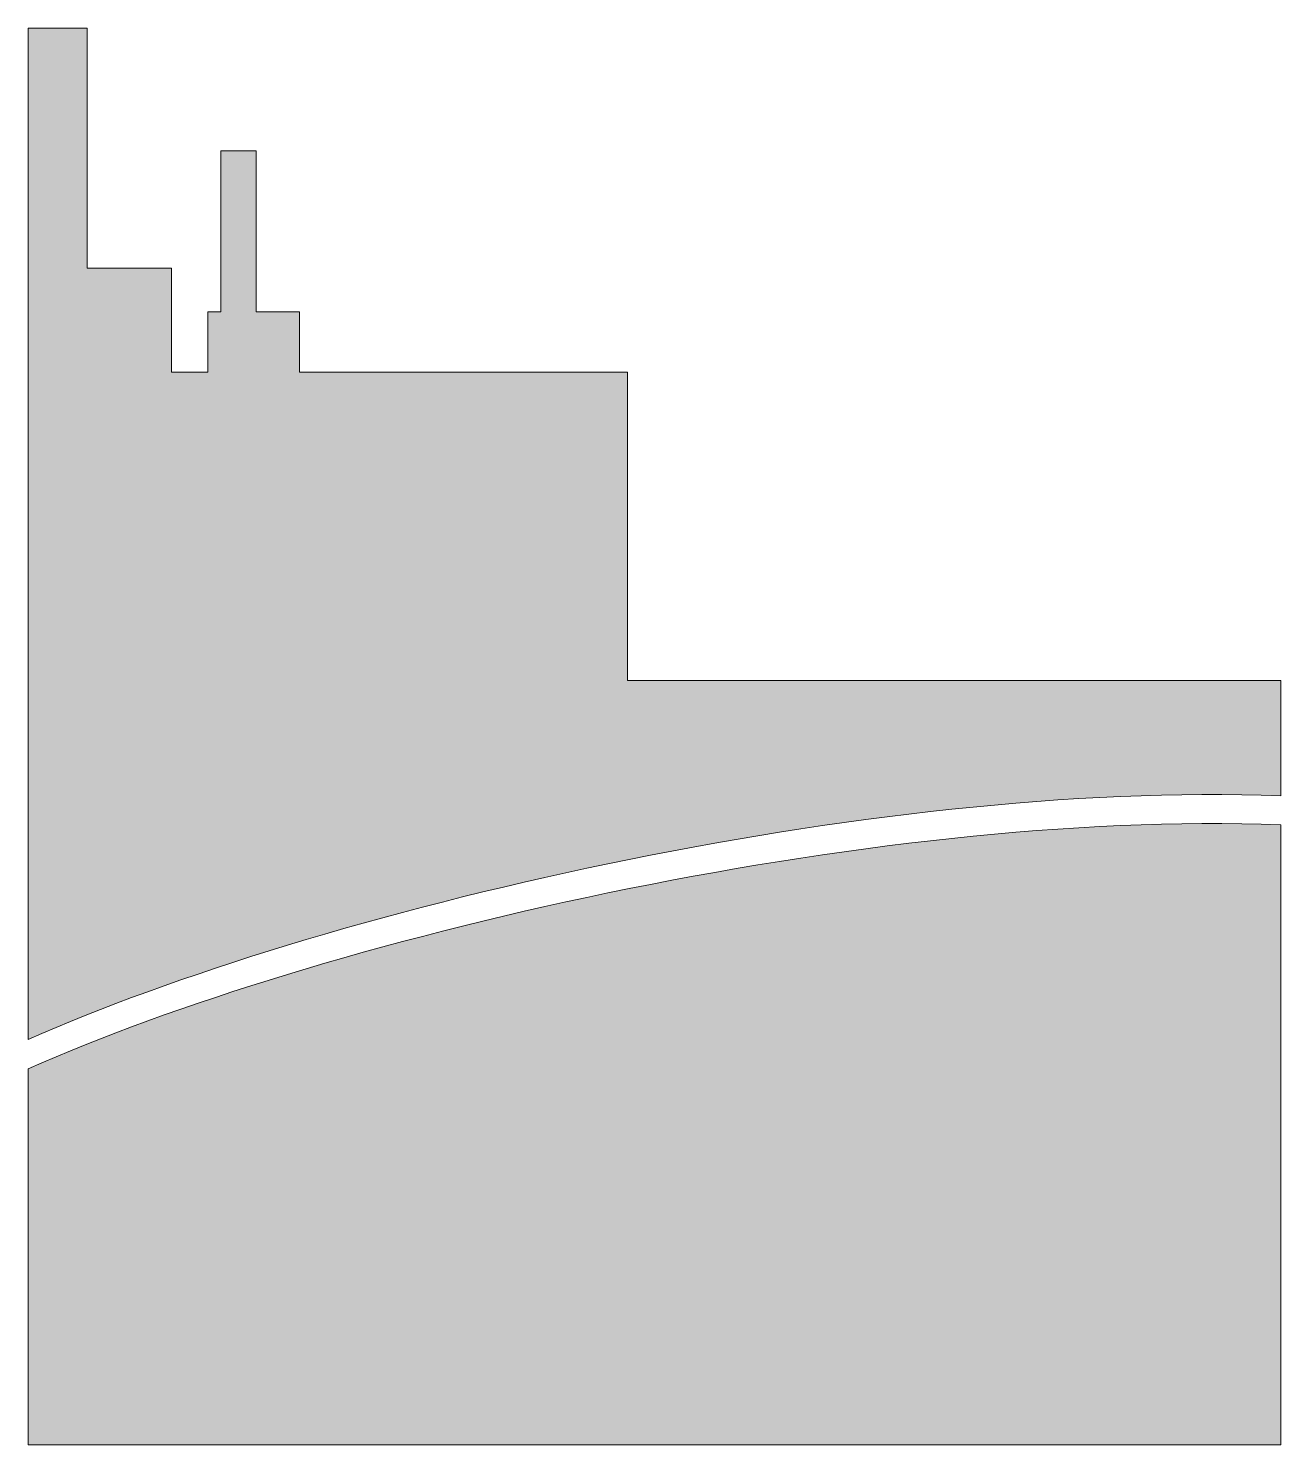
# Model space of a CAD drawing. Header units: inches. Extents: x 111.8 to 182.3, y 111.9 to 157.7.
# Drawn here: x 136.88 to 155.99, y 136.08 to 157.69 of the extents above; entities that cross this region are included whole.
import ezdxf

# ---------------------------------------------------------------- set-up
doc = ezdxf.new("R2010")
doc.units = ezdxf.units.IN
doc.header["$MEASUREMENT"] = 0
doc.layers.add('_U+0421_U+043B_U+043E_U+0439 1', color=7, linetype='Continuous')

msp = doc.modelspace()

# ---------------------------------------------------------------- hatches: boundary and pattern name
at = {"layer": '_U+0421_U+043B_U+043E_U+0439 1', "true_color": 0xef7c00}
h = msp.add_hatch(color=30, dxfattribs=at)
edge = h.paths.add_edge_path()
edge.add_spline(control_points=[(146.025, 147.739), (146.025, 147.739), (155.992, 147.739), (155.992, 147.739), (155.992, 147.739), (155.992, 145.983), (155.992, 145.983), (149.712, 146.22), (141.269, 144.217), (136.882, 142.262), (136.882, 147.405), (136.882, 152.548), (136.882, 157.692), (136.882, 157.692), (137.78, 157.692), (137.78, 157.692), (137.78, 157.692), (137.78, 154.031), (137.78, 154.031), (137.78, 154.031), (139.066, 154.031), (139.066, 154.031), (139.066, 154.031), (139.066, 152.444), (139.066, 152.444), (139.066, 152.444), (139.624, 152.444), (139.624, 152.444), (139.624, 152.444), (139.624, 153.366), (139.624, 153.366), (139.624, 153.366), (139.822, 153.366), (139.822, 153.366), (139.822, 153.366), (139.822, 155.823), (139.822, 155.823), (139.822, 155.823), (140.361, 155.823), (140.361, 155.823), (140.361, 155.823), (140.361, 153.366), (140.361, 153.366), (140.361, 153.366), (141.02, 153.366), (141.02, 153.366), (141.02, 153.366), (141.02, 152.444), (141.02, 152.444), (141.02, 152.444), (146.025, 152.444), (146.025, 152.444), (146.025, 152.444), (146.025, 147.739), (146.025, 147.739), (146.025, 147.739), (146.025, 147.739), (146.025, 147.739)], knot_values=[0, 0, 0, 0, 1, 1, 1, 2, 2, 2, 3, 3, 3, 4, 4, 4, 5, 5, 5, 6, 6, 6, 7, 7, 7, 8, 8, 8, 9, 9, 9, 10, 10, 10, 11, 11, 11, 12, 12, 12, 13, 13, 13, 14, 14, 14, 15, 15, 15, 16, 16, 16, 17, 17, 17, 18, 18, 18, 19, 19, 19, 19], degree=3, periodic=1)
at = {"layer": '_U+0421_U+043B_U+043E_U+0439 1', "true_color": 0x1c1c1b}
h = msp.add_hatch(color=250, dxfattribs=at)
edge = h.paths.add_edge_path()
edge.add_spline(control_points=[(155.992, 145.538), (155.992, 145.538), (155.992, 136.081), (155.992, 136.081), (155.992, 136.081), (136.882, 136.081), (136.882, 136.081), (136.882, 136.081), (136.882, 141.817), (136.882, 141.817), (141.269, 143.772), (149.712, 145.775), (155.992, 145.538), (155.992, 145.538), (155.992, 145.538), (155.992, 145.538)], knot_values=[0, 0, 0, 0, 1, 1, 1, 2, 2, 2, 3, 3, 3, 4, 4, 4, 5, 5, 5, 5], degree=3, periodic=1)

# ---------------------------------------------------------------- linework, layer by layer
at = {"layer": '_U+0421_U+043B_U+043E_U+0439 1', "lineweight": 0}
for points, knots in [([(146.025, 147.739), (146.025, 147.739), (155.992, 147.739), (155.992, 147.739), (155.992, 147.739), (155.992, 145.983), (155.992, 145.983), (149.712, 146.22), (141.269, 144.217), (136.882, 142.262), (136.882, 147.405), (136.882, 152.548), (136.882, 157.692), (136.882, 157.692), (137.78, 157.692), (137.78, 157.692), (137.78, 157.692), (137.78, 154.031), (137.78, 154.031), (137.78, 154.031), (139.066, 154.031), (139.066, 154.031), (139.066, 154.031), (139.066, 152.444), (139.066, 152.444), (139.066, 152.444), (139.624, 152.444), (139.624, 152.444), (139.624, 152.444), (139.624, 153.366), (139.624, 153.366), (139.624, 153.366), (139.822, 153.366), (139.822, 153.366), (139.822, 153.366), (139.822, 155.823), (139.822, 155.823), (139.822, 155.823), (140.361, 155.823), (140.361, 155.823), (140.361, 155.823), (140.361, 153.366), (140.361, 153.366), (140.361, 153.366), (141.02, 153.366), (141.02, 153.366), (141.02, 153.366), (141.02, 152.444), (141.02, 152.444), (141.02, 152.444), (146.025, 152.444), (146.025, 152.444), (146.025, 152.444), (146.025, 147.739), (146.025, 147.739), (146.025, 147.739), (146.025, 147.739), (146.025, 147.739)], [0, 0, 0, 0, 1, 1, 1, 2, 2, 2, 3, 3, 3, 4, 4, 4, 5, 5, 5, 6, 6, 6, 7, 7, 7, 8, 8, 8, 9, 9, 9, 10, 10, 10, 11, 11, 11, 12, 12, 12, 13, 13, 13, 14, 14, 14, 15, 15, 15, 16, 16, 16, 17, 17, 17, 18, 18, 18, 19, 19, 19, 19]), ([(155.992, 145.538), (155.992, 145.538), (155.992, 136.081), (155.992, 136.081), (155.992, 136.081), (136.882, 136.081), (136.882, 136.081), (136.882, 136.081), (136.882, 141.817), (136.882, 141.817), (141.269, 143.772), (149.712, 145.775), (155.992, 145.538), (155.992, 145.538), (155.992, 145.538), (155.992, 145.538)], [0, 0, 0, 0, 1, 1, 1, 2, 2, 2, 3, 3, 3, 4, 4, 4, 5, 5, 5, 5])]:
    msp.add_open_spline(points, degree=3, knots=knots, dxfattribs=at)

doc.saveas('drawing.dxf')
